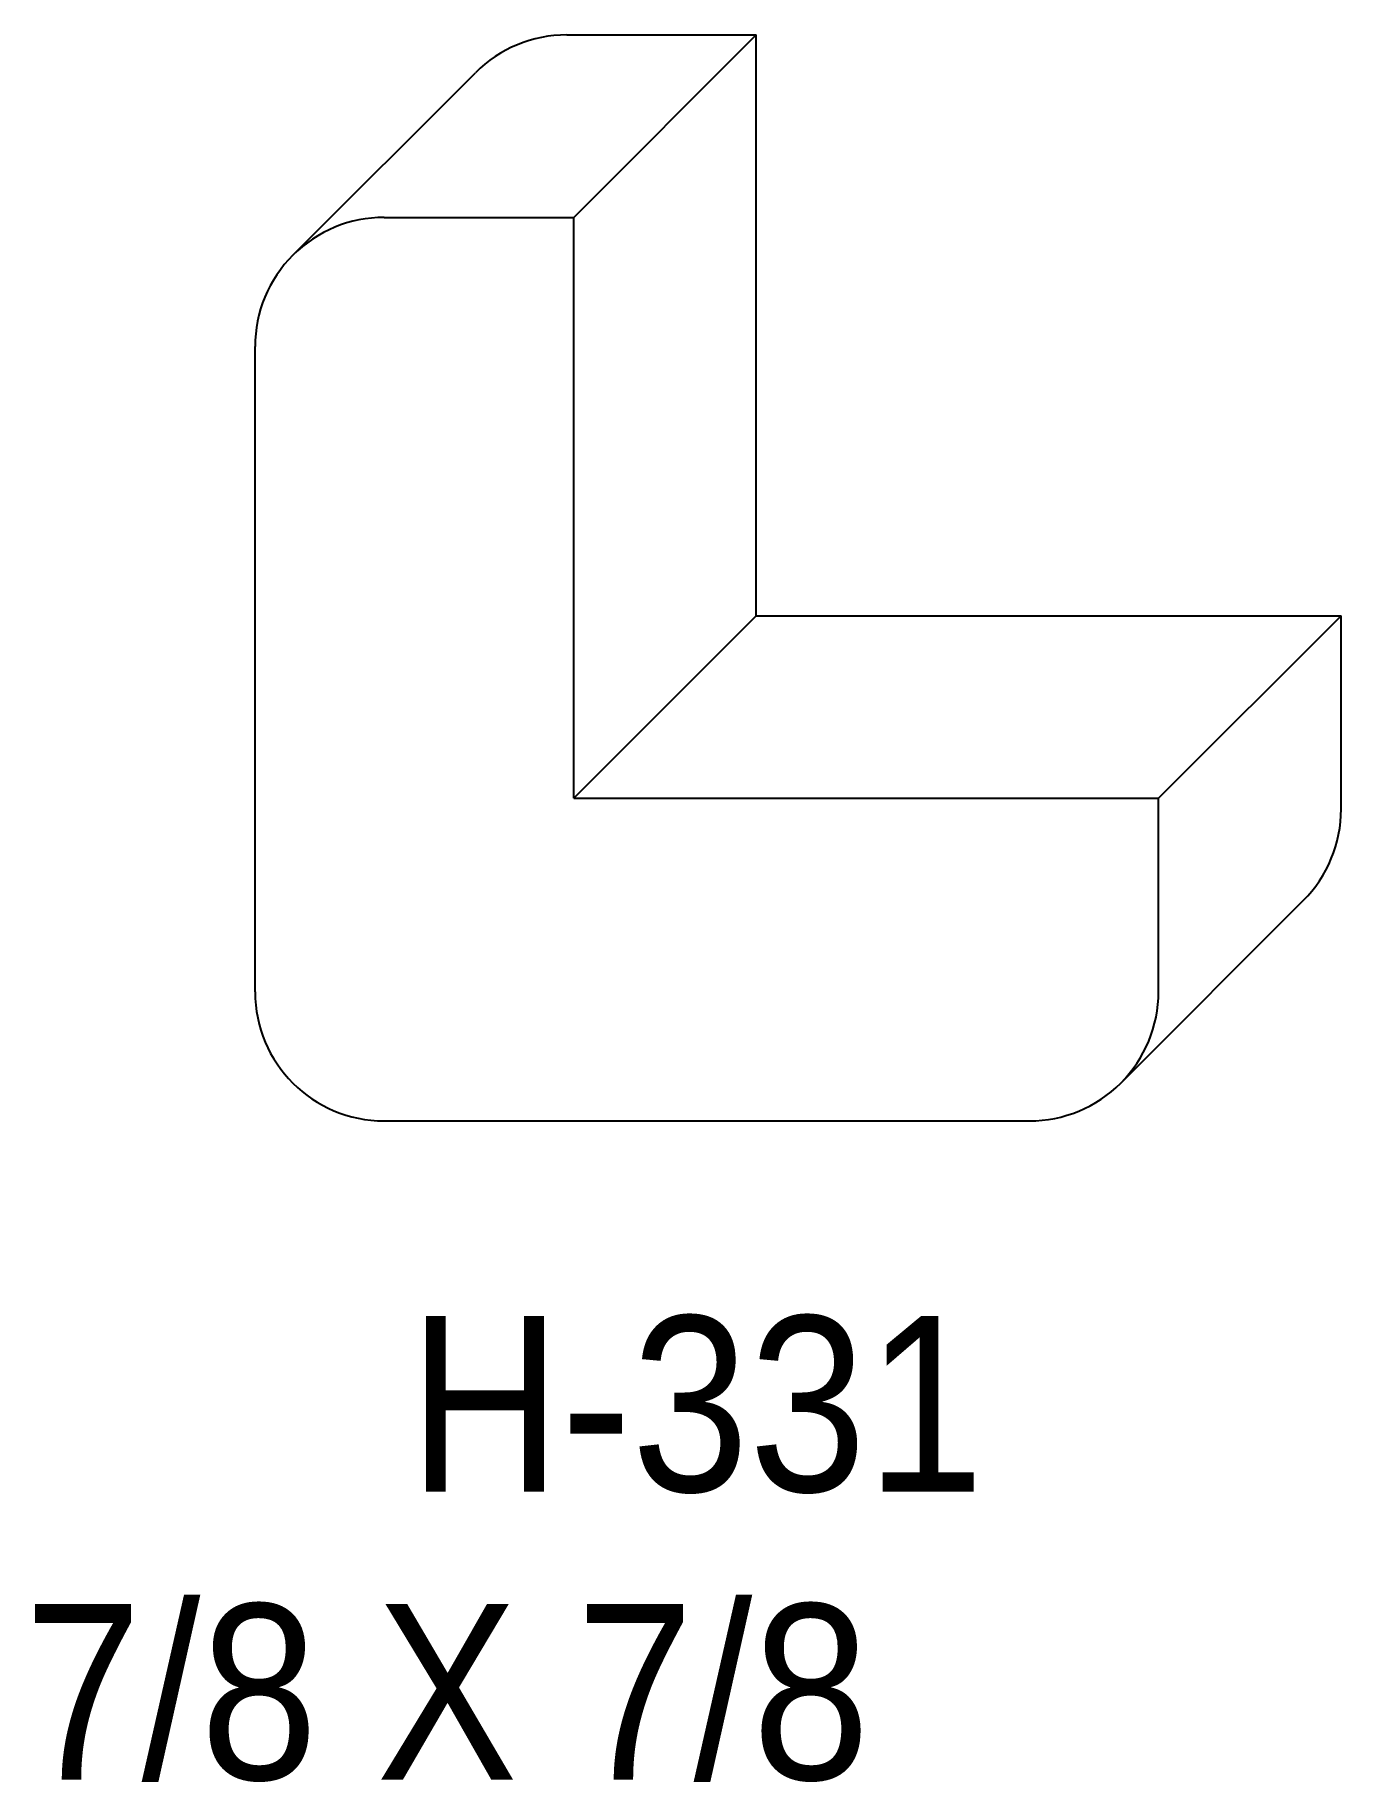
# Model space of a CAD drawing. Extents: x 78.87 to 80.14, y 137.84 to 139.53.
import ezdxf

# ---------------------------------------------------------------- set-up
doc = ezdxf.new("R2010")
doc.units = 0
doc.header["$LTSCALE"] = 5
doc.layers.add('PROFILE', color=7, linetype='CONTINUOUS')
doc.styles.add('TXT', font='TXT', dxfattribs={"height": 3.5})

msp = doc.modelspace()

# ---------------------------------------------------------------- linework, layer by layer
at = {"layer": 'PROFILE', "color": 1, "linetype": 'CONTINUOUS'}
for p, q in [((79.3853, 139.5303), (79.5688, 139.5303)), ((79.3921, 139.3535), (79.5688, 139.5303)), ((79.5688, 138.9679), (79.5688, 139.5303)), ((79.1202, 139.3169), (79.2969, 139.4937)), ((79.2085, 139.3535), (79.3921, 139.3535)), ((79.3921, 138.7912), (79.3921, 139.3535)), ((79.0836, 138.6037), (79.0836, 139.2286)), ((79.3921, 138.7912), (79.5688, 138.9679)), ((79.5688, 138.9679), (80.135, 138.9679)), ((79.9583, 138.7912), (80.135, 138.9679)), ((80.135, 138.7805), (80.135, 138.9679)), ((79.3921, 138.7912), (79.9583, 138.7912)), ((79.9583, 138.6037), (79.9583, 138.7912)), ((79.9217, 138.5154), (80.0984, 138.6921)), ((79.2085, 138.4788), (79.8333, 138.4788))]:
    msp.add_line(p, q, dxfattribs=at)
for centre, major_axis, start_param, end_param in [((79.3853, 139.4053), (0.125, 0), 1.570796, 2.356194), ((79.2085, 139.2286), (0.125, 0), 1.570796, 3.141593), ((80.0101, 138.7805), (0.125, 0), -0.785398, 0), ((79.2085, 138.6037), (0, 0.125), 1.570796, -3.141593), ((79.8333, 138.6037), (0, 0.125), -3.141593, -1.570796)]:
    msp.add_ellipse(centre, major_axis=major_axis, ratio=1, start_param=start_param, end_param=end_param, dxfattribs=at)

# ---------------------------------------------------------------- texts
at = {"layer": 'PROFILE', "color": 1, "linetype": 'CONTINUOUS', "style": 'TXT', "width": 0.9}
for s, p in [('H-331', (79.2321, 138.1198)), ('7/8 X 7/8', (78.8599, 137.8409))]:
    msp.add_text(s, height=0.16996, dxfattribs=at).set_placement(p)

doc.saveas('drawing.dxf')
